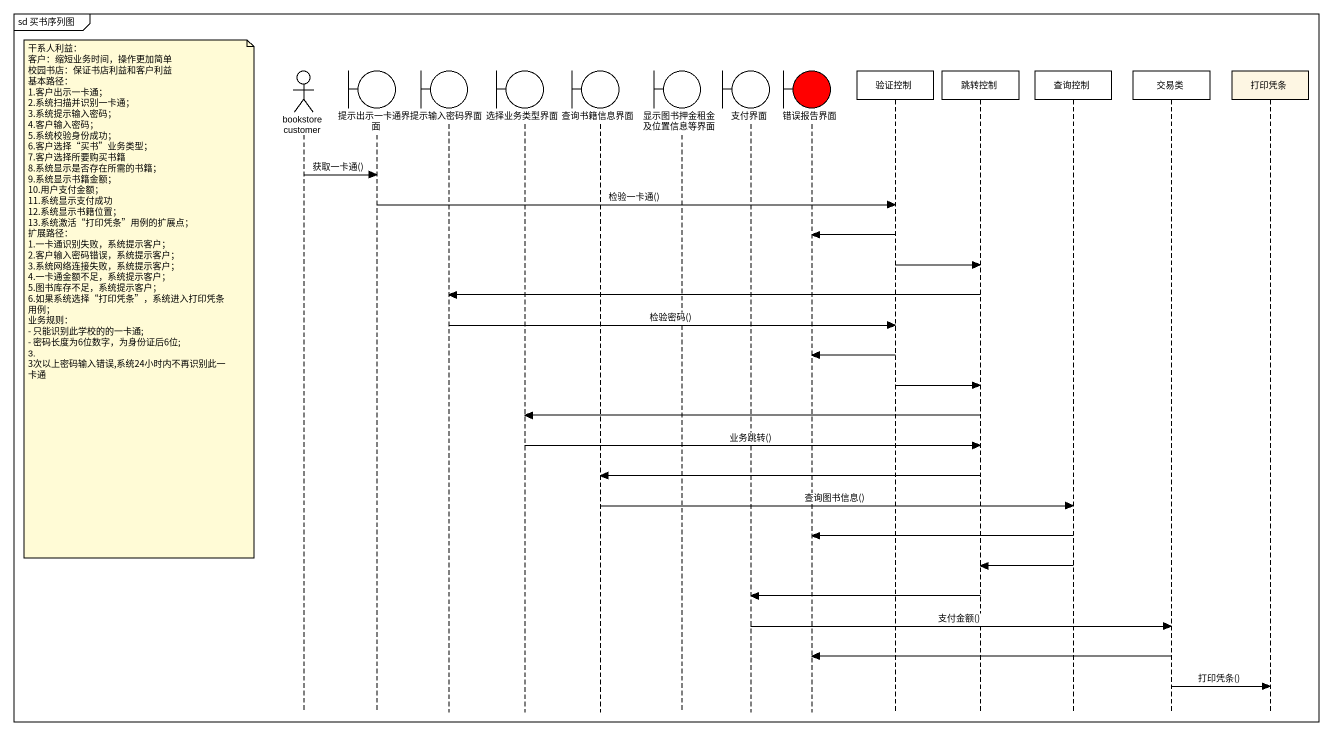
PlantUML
@startuml
mainframe sd 买书序列图
hide footbox
actor "bookstore customer" as bookstore_customer
boundary 提示出示一卡通界面
boundary 提示输入密码界面
boundary 选择业务类型界面
boundary 查询书籍信息界面
boundary 显示图书押金租金及位置信息等界面
boundary 支付界面
boundary 错误报告界面 #FF0000
participant 验证控制 #FFFFFF
participant 跳转控制 #FFFFFF
participant 查询控制 #FFFFFF
participant 交易类 #FFFFFF
participant 打印凭条

bookstore_customer -> 提示出示一卡通界面 : 获取一卡通()
提示出示一卡通界面 -> 验证控制 : 检验一卡通()
验证控制 -> 错误报告界面
验证控制 -> 跳转控制
跳转控制 -> 提示输入密码界面
note left of bookstore_customer
  干系人利益：
  客户：缩短业务时间，操作更加简单
  校园书店：保证书店利益和客户利益
  基本路径：
  1.客户出示一卡通；
  2.系统扫描并识别一卡通；
  3.系统提示输入密码；
  4.客户输入密码；
  5.系统校验身份成功；
  6.客户选择“买书”业务类型；
  7.客户选择所要购买书籍
  8.系统显示是否存在所需的书籍；
  9.系统显示书籍金额；
  10.用户支付金额；
  11.系统显示支付成功
  12.系统显示书籍位置；
  13.系统激活“打印凭条”用例的扩展点；
  扩展路径：
  1.一卡通识别失败，系统提示客户；
  2.客户输入密码错误，系统提示客户；
  3.系统网络连接失败，系统提示客户；
  4.一卡通金额不足，系统提示客户；
  5.图书库存不足，系统提示客户；
  6.如果系统选择“打印凭条”，系统进入打印凭条用例；
  业务规则：
  - 只能识别此学校的的一卡通;
  - 密码长度为6位数字，为身份证后6位;
  3. 3次以上密码输入错误,系统24小时内不再识别此一卡通
end note
提示输入密码界面 -> 验证控制 : 检验密码()
验证控制 -> 错误报告界面
验证控制 -> 跳转控制
跳转控制 -> 选择业务类型界面
选择业务类型界面 -> 跳转控制 : 业务跳转()
跳转控制 -> 查询书籍信息界面
查询书籍信息界面 -> 查询控制 : 查询图书信息()
查询控制 -> 错误报告界面
查询控制 -> 跳转控制
跳转控制 -> 支付界面
支付界面 -> 交易类 : 支付金额()
交易类 -> 错误报告界面
交易类 -> 打印凭条 : 打印凭条()
@enduml
